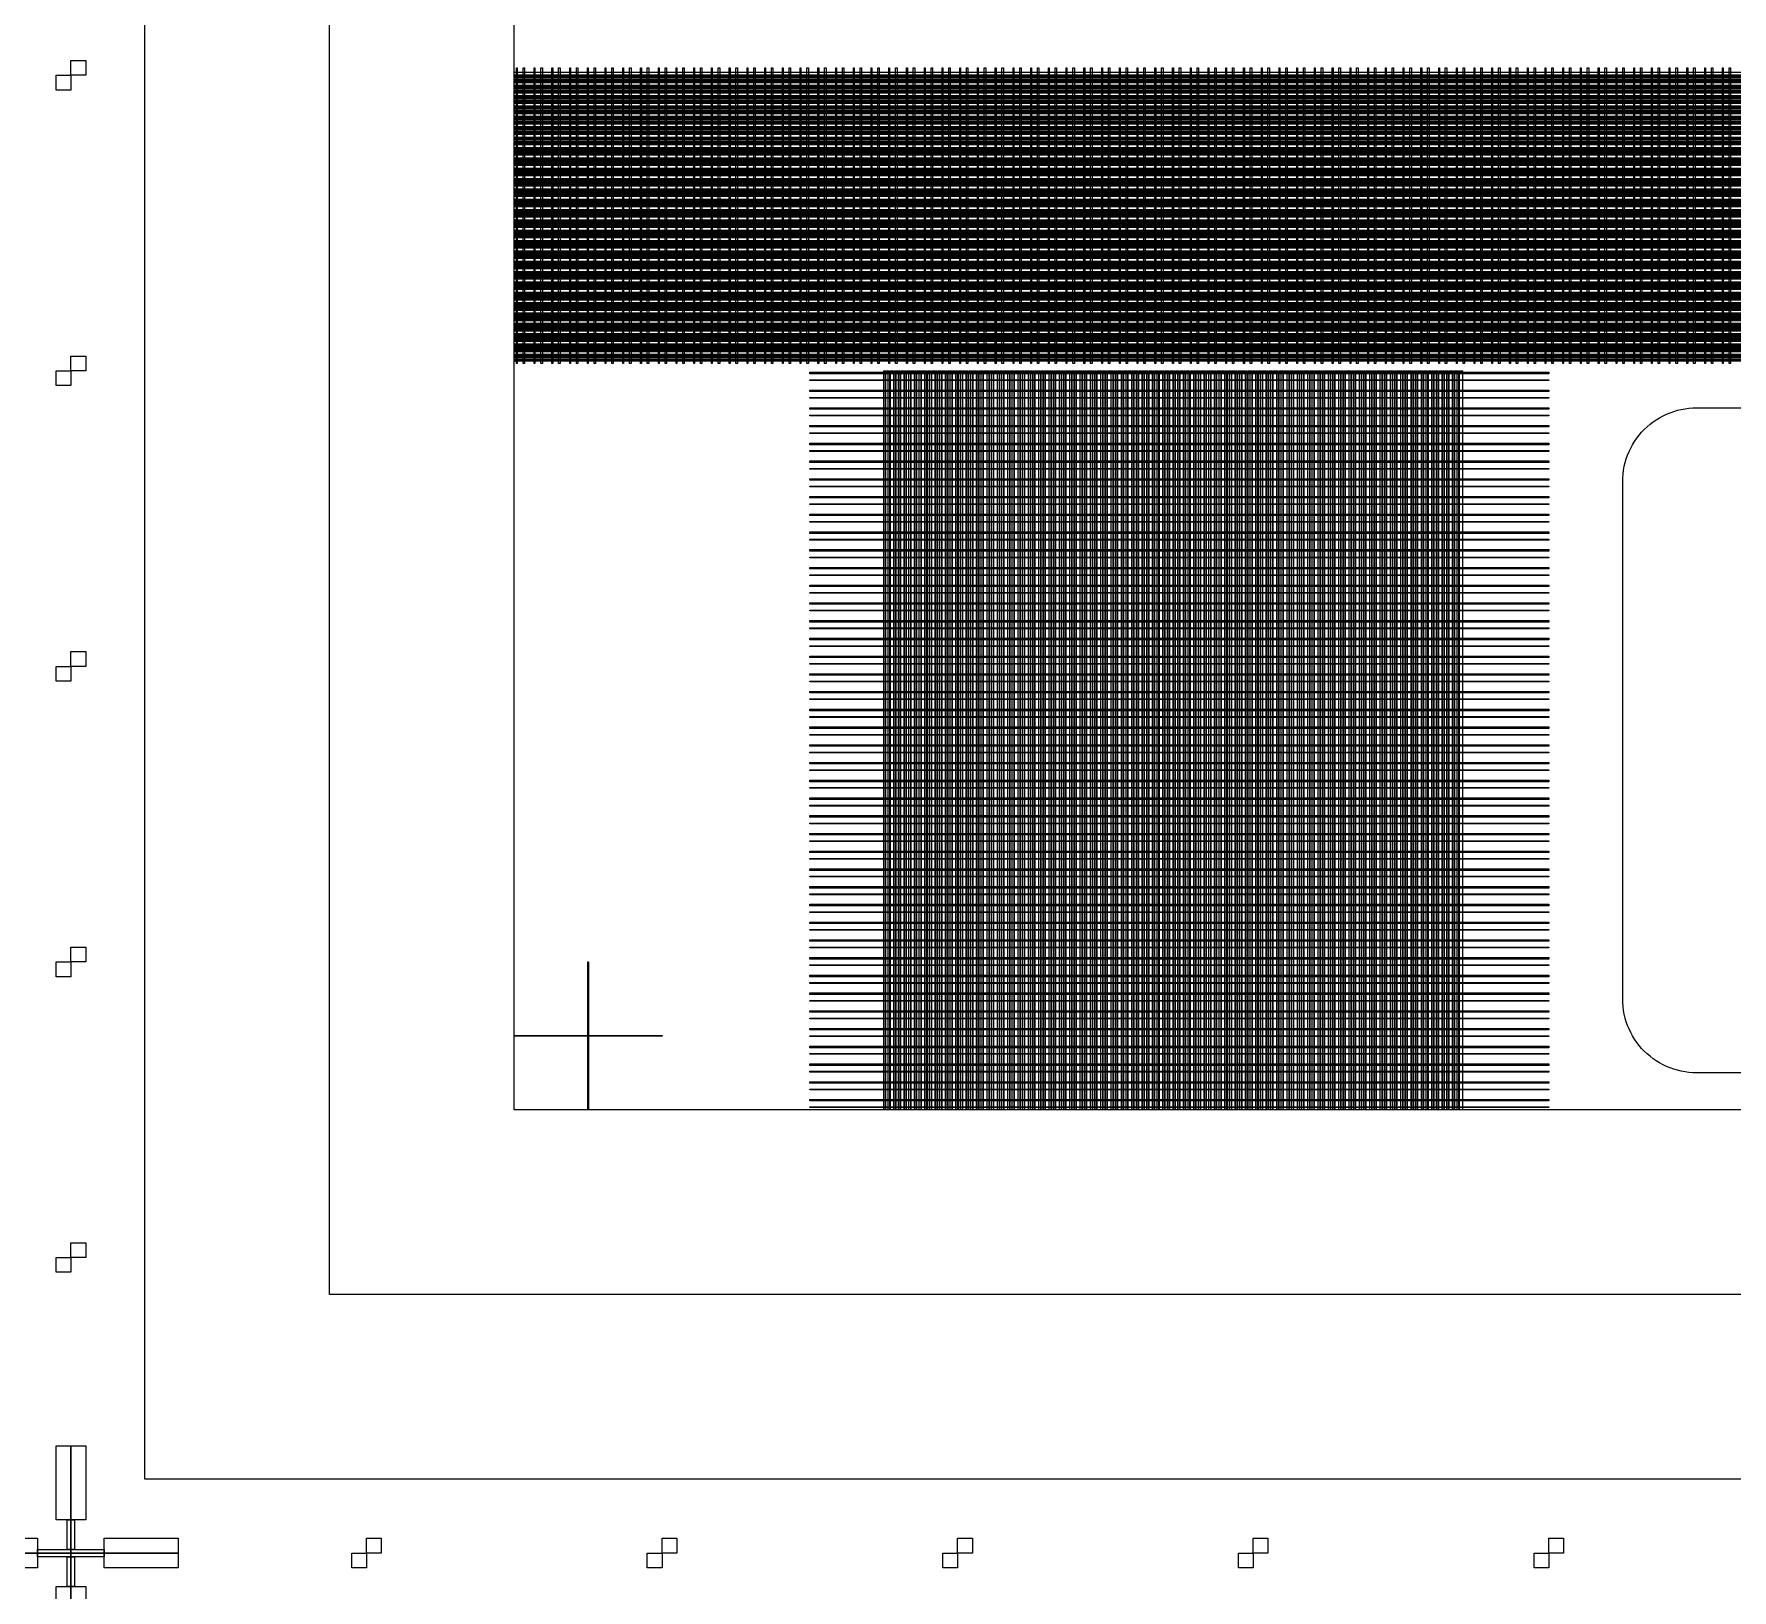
# Model space of a CAD drawing. Extents: x -50000 to 50000, y -50000 to 50000.
# Drawn here: x -14450 to -12152, y -36050 to -33944 of the extents above; entities that cross this region are included whole.
import ezdxf

# ---------------------------------------------------------------- set-up
doc = ezdxf.new("R2010")
doc.units = 0
for name, color, linetype in [('BASEMETAL', 3, 'CONTINUOUS'), ('FRAME', 14, 'CONTINUOUS'), ('MARKERS', 8, 'CONTINUOUS'), ('SECONDLAYER', 7, 'CONTINUOUS'), ('XOR', 5, 'CONTINUOUS'), ('XOR3', 15, 'CONTINUOUS')]:
    doc.layers.add(name, color=color, linetype=linetype)

# ---------------------------------------------------------------- blocks, each defined once
blk = doc.blocks.new('CHIP_JARRAY')
at = {"layer": 'BASEMETAL'}
for points in [[(500, 1900), (500, 1904.3), (6500, 1904.3), (6500, 1900)], [(500, 1897), (500, 1899), (6500, 1899), (6500, 1897)], [(500, 1894), (500, 1896.4), (6500, 1896.4), (6500, 1894)], [(500, 1891), (500, 1893), (6500, 1893), (6500, 1891)], [(500, 1886), (500, 1890.3), (6500, 1890.3), (6500, 1886)], [(500, 1883), (500, 1885), (6500, 1885), (6500, 1883)], [(500, 1880), (500, 1882.4), (6500, 1882.4), (6500, 1880)], [(500, 1877), (500, 1879), (6500, 1879), (6500, 1877)], [(500, 1872), (500, 1876.3), (6500, 1876.3), (6500, 1872)], [(500, 1869), (500, 1871), (6500, 1871), (6500, 1869)], [(500, 1866), (500, 1868.4), (6500, 1868.4), (6500, 1866)], [(500, 1863), (500, 1865), (6500, 1865), (6500, 1863)], [(500, 1858), (500, 1862.3), (6500, 1862.3), (6500, 1858)], [(500, 1855), (500, 1857), (6500, 1857), (6500, 1855)], [(500, 1852), (500, 1854.4), (6500, 1854.4), (6500, 1852)], [(500, 1849), (500, 1851), (6500, 1851), (6500, 1849)], [(500, 1844), (500, 1848.3), (6500, 1848.3), (6500, 1844)], [(500, 1841), (500, 1843), (6500, 1843), (6500, 1841)], [(500, 1838), (500, 1840.4), (6500, 1840.4), (6500, 1838)], [(500, 1835), (500, 1837), (6500, 1837), (6500, 1835)], [(500, 1830), (500, 1834.3), (6500, 1834.3), (6500, 1830)], [(500, 1827), (500, 1829), (6500, 1829), (6500, 1827)], [(500, 1824), (500, 1826.4), (6500, 1826.4), (6500, 1824)], [(500, 1821), (500, 1823), (6500, 1823), (6500, 1821)], [(500, 1816), (500, 1820.3), (6500, 1820.3), (6500, 1816)], [(500, 1813), (500, 1815), (6500, 1815), (6500, 1813)], [(500, 1810), (500, 1812.4), (6500, 1812.4), (6500, 1810)], [(500, 1807), (500, 1809), (6500, 1809), (6500, 1807)], [(500, 1802), (500, 1806.3), (6500, 1806.3), (6500, 1802)], [(500, 1799), (500, 1801), (6500, 1801), (6500, 1799)], [(500, 1796), (500, 1798.4), (6500, 1798.4), (6500, 1796)], [(500, 1793), (500, 1795), (6500, 1795), (6500, 1793)], [(500, 1788), (500, 1792.3), (6500, 1792.3), (6500, 1788)], [(500, 1785), (500, 1787), (6500, 1787), (6500, 1785)], [(500, 1782), (500, 1784.4), (6500, 1784.4), (6500, 1782)], [(500, 1779), (500, 1781), (6500, 1781), (6500, 1779)], [(500, 1774), (500, 1778.3), (6500, 1778.3), (6500, 1774)], [(500, 1771), (500, 1773), (6500, 1773), (6500, 1771)], [(500, 1768), (500, 1770.4), (6500, 1770.4), (6500, 1768)], [(500, 1765), (500, 1767), (6500, 1767), (6500, 1765)], [(500, 1760), (500, 1764.3), (6500, 1764.3), (6500, 1760)], [(500, 1757), (500, 1759), (6500, 1759), (6500, 1757)], [(500, 1754), (500, 1756.4), (6500, 1756.4), (6500, 1754)], [(500, 1751), (500, 1753), (6500, 1753), (6500, 1751)], [(500, 1746), (500, 1750.3), (6500, 1750.3), (6500, 1746)], [(500, 1743), (500, 1745), (6500, 1745), (6500, 1743)], [(500, 1740), (500, 1742.4), (6500, 1742.4), (6500, 1740)], [(500, 1737), (500, 1739), (6500, 1739), (6500, 1737)], [(500, 1732), (500, 1736.3), (6500, 1736.3), (6500, 1732)], [(500, 1729), (500, 1731), (6500, 1731), (6500, 1729)], [(500, 1726), (500, 1728.4), (6500, 1728.4), (6500, 1726)], [(500, 1723), (500, 1725), (6500, 1725), (6500, 1723)], [(500, 1718), (500, 1722.3), (6500, 1722.3), (6500, 1718)], [(500, 1715), (500, 1717), (6500, 1717), (6500, 1715)], [(500, 1712), (500, 1714.4), (6500, 1714.4), (6500, 1712)], [(500, 1709), (500, 1711), (6500, 1711), (6500, 1709)], [(500, 1704), (500, 1708.3), (6500, 1708.3), (6500, 1704)], [(500, 1701), (500, 1703), (6500, 1703), (6500, 1701)], [(500, 1698), (500, 1700.4), (6500, 1700.4), (6500, 1698)], [(500, 1695), (500, 1697), (6500, 1697), (6500, 1695)], [(500, 1690), (500, 1694.3), (6500, 1694.3), (6500, 1690)], [(500, 1687), (500, 1689), (6500, 1689), (6500, 1687)], [(500, 1684), (500, 1686.4), (6500, 1686.4), (6500, 1684)], [(500, 1681), (500, 1683), (6500, 1683), (6500, 1681)], [(500, 1676), (500, 1680.3), (6500, 1680.3), (6500, 1676)], [(500, 1673), (500, 1675), (6500, 1675), (6500, 1673)], [(500, 1670), (500, 1672.4), (6500, 1672.4), (6500, 1670)], [(500, 1667), (500, 1669), (6500, 1669), (6500, 1667)], [(500, 1662), (500, 1666.3), (6500, 1666.3), (6500, 1662)], [(500, 1659), (500, 1661), (6500, 1661), (6500, 1659)], [(500, 1656), (500, 1658.4), (6500, 1658.4), (6500, 1656)], [(500, 1653), (500, 1655), (6500, 1655), (6500, 1653)], [(500, 1648), (500, 1652.3), (6500, 1652.3), (6500, 1648)], [(500, 1645), (500, 1647), (6500, 1647), (6500, 1645)], [(500, 1642), (500, 1644.4), (6500, 1644.4), (6500, 1642)], [(500, 1639), (500, 1641), (6500, 1641), (6500, 1639)], [(500, 1634), (500, 1638.3), (6500, 1638.3), (6500, 1634)], [(500, 1631), (500, 1633), (6500, 1633), (6500, 1631)], [(500, 1628), (500, 1630.4), (6500, 1630.4), (6500, 1628)], [(500, 1625), (500, 1627), (6500, 1627), (6500, 1625)], [(500, 1620), (500, 1624.3), (6500, 1624.3), (6500, 1620)], [(500, 1617), (500, 1619), (6500, 1619), (6500, 1617)], [(500, 1614), (500, 1616.4), (6500, 1616.4), (6500, 1614)], [(500, 1611), (500, 1613), (6500, 1613), (6500, 1611)], [(500, 1606), (500, 1610.3), (6500, 1610.3), (6500, 1606)], [(500, 1603), (500, 1605), (6500, 1605), (6500, 1603)], [(500, 1600), (500, 1602.4), (6500, 1602.4), (6500, 1600)], [(500, 1597), (500, 1599), (6500, 1599), (6500, 1597)], [(500, 1592), (500, 1596.3), (6500, 1596.3), (6500, 1592)], [(500, 1589), (500, 1591), (6500, 1591), (6500, 1589)], [(500, 1586), (500, 1588.4), (6500, 1588.4), (6500, 1586)], [(500, 1583), (500, 1585), (6500, 1585), (6500, 1583)], [(500, 1578), (500, 1582.3), (6500, 1582.3), (6500, 1578)], [(500, 1575), (500, 1577), (6500, 1577), (6500, 1575)], [(500, 1572), (500, 1574.4), (6500, 1574.4), (6500, 1572)], [(500, 1569), (500, 1571), (6500, 1571), (6500, 1569)], [(500, 1564), (500, 1568.3), (6500, 1568.3), (6500, 1564)], [(500, 1561), (500, 1563), (6500, 1563), (6500, 1561)], [(500, 1558), (500, 1560.4), (6500, 1560.4), (6500, 1558)], [(500, 1555), (500, 1557), (6500, 1557), (6500, 1555)], [(500, 1550), (500, 1554.3), (6500, 1554.3), (6500, 1550)], [(500, 1547), (500, 1549), (6500, 1549), (6500, 1547)], [(500, 1544), (500, 1546.4), (6500, 1546.4), (6500, 1544)], [(500, 1541), (500, 1543), (6500, 1543), (6500, 1541)], [(500, 1536), (500, 1540.3), (6500, 1540.3), (6500, 1536)], [(500, 1533), (500, 1535), (6500, 1535), (6500, 1533)], [(500, 1530), (500, 1532.4), (6500, 1532.4), (6500, 1530)], [(500, 1527), (500, 1529), (6500, 1529), (6500, 1527)], [(500, 1522), (500, 1526.3), (6500, 1526.3), (6500, 1522)], [(500, 1519), (500, 1521), (6500, 1521), (6500, 1519)], [(500, 1516), (500, 1518.4), (6500, 1518.4), (6500, 1516)], [(500, 1513), (500, 1515), (6500, 1515), (6500, 1513)], [(1000, 500), (1000, 1500), (1002, 1500), (1002, 500)], [(1003, 500), (1003, 1500), (1005.4, 1500), (1005.4, 500)], [(1006, 500), (1006, 1500), (1008, 1500), (1008, 500)], [(1009, 500), (1009, 1500), (1013.3, 1500), (1013.3, 500)], [(1014, 500), (1014, 1500), (1016, 1500), (1016, 500)], [(1017, 500), (1017, 1500), (1019.4, 1500), (1019.4, 500)], [(1020, 500), (1020, 1500), (1022, 1500), (1022, 500)], [(1023, 500), (1023, 1500), (1027.3, 1500), (1027.3, 500)], [(1028, 500), (1028, 1500), (1030, 1500), (1030, 500)], [(1031, 500), (1031, 1500), (1033.4, 1500), (1033.4, 500)], [(1034, 500), (1034, 1500), (1036, 1500), (1036, 500)], [(1037, 500), (1037, 1500), (1041.3, 1500), (1041.3, 500)], [(1042, 500), (1042, 1500), (1044, 1500), (1044, 500)], [(1045, 500), (1045, 1500), (1047.4, 1500), (1047.4, 500)], [(1048, 500), (1048, 1500), (1050, 1500), (1050, 500)], [(1051, 500), (1051, 1500), (1055.3, 1500), (1055.3, 500)], [(1056, 500), (1056, 1500), (1058, 1500), (1058, 500)], [(1059, 500), (1059, 1500), (1061.4, 1500), (1061.4, 500)], [(1062, 500), (1062, 1500), (1064, 1500), (1064, 500)], [(1065, 500), (1065, 1500), (1069.3, 1500), (1069.3, 500)], [(1070, 500), (1070, 1500), (1072, 1500), (1072, 500)], [(1073, 500), (1073, 1500), (1075.4, 1500), (1075.4, 500)], [(1076, 500), (1076, 1500), (1078, 1500), (1078, 500)], [(1079, 500), (1079, 1500), (1083.3, 1500), (1083.3, 500)], [(1084, 500), (1084, 1500), (1086, 1500), (1086, 500)], [(1087, 500), (1087, 1500), (1089.4, 1500), (1089.4, 500)], [(1090, 500), (1090, 1500), (1092, 1500), (1092, 500)], [(1093, 500), (1093, 1500), (1097.3, 1500), (1097.3, 500)], [(1098, 500), (1098, 1500), (1100, 1500), (1100, 500)], [(1101, 500), (1101, 1500), (1103.4, 1500), (1103.4, 500)], [(1104, 500), (1104, 1500), (1106, 1500), (1106, 500)], [(1107, 500), (1107, 1500), (1111.3, 1500), (1111.3, 500)], [(1112, 500), (1112, 1500), (1114, 1500), (1114, 500)], [(1115, 500), (1115, 1500), (1117.4, 1500), (1117.4, 500)], [(1118, 500), (1118, 1500), (1120, 1500), (1120, 500)], [(1121, 500), (1121, 1500), (1125.3, 1500), (1125.3, 500)], [(1126, 500), (1126, 1500), (1128, 1500), (1128, 500)], [(1129, 500), (1129, 1500), (1131.4, 1500), (1131.4, 500)], [(1132, 500), (1132, 1500), (1134, 1500), (1134, 500)], [(1135, 500), (1135, 1500), (1139.3, 1500), (1139.3, 500)], [(1140, 500), (1140, 1500), (1142, 1500), (1142, 500)], [(1143, 500), (1143, 1500), (1145.4, 1500), (1145.4, 500)], [(1146, 500), (1146, 1500), (1148, 1500), (1148, 500)], [(1149, 500), (1149, 1500), (1153.3, 1500), (1153.3, 500)], [(1154, 500), (1154, 1500), (1156, 1500), (1156, 500)], [(1157, 500), (1157, 1500), (1159.4, 1500), (1159.4, 500)], [(1160, 500), (1160, 1500), (1162, 1500), (1162, 500)], [(1163, 500), (1163, 1500), (1167.3, 1500), (1167.3, 500)], [(1168, 500), (1168, 1500), (1170, 1500), (1170, 500)], [(1171, 500), (1171, 1500), (1173.4, 1500), (1173.4, 500)], [(1174, 500), (1174, 1500), (1176, 1500), (1176, 500)], [(1177, 500), (1177, 1500), (1181.3, 1500), (1181.3, 500)], [(1182, 500), (1182, 1500), (1184, 1500), (1184, 500)], [(1185, 500), (1185, 1500), (1187.4, 1500), (1187.4, 500)], [(1188, 500), (1188, 1500), (1190, 1500), (1190, 500)], [(1191, 500), (1191, 1500), (1195.3, 1500), (1195.3, 500)], [(1196, 500), (1196, 1500), (1198, 1500), (1198, 500)], [(1199, 500), (1199, 1500), (1201.4, 1500), (1201.4, 500)], [(1202, 500), (1202, 1500), (1204, 1500), (1204, 500)], [(1205, 500), (1205, 1500), (1209.3, 1500), (1209.3, 500)], [(1210, 500), (1210, 1500), (1212, 1500), (1212, 500)], [(1213, 500), (1213, 1500), (1215.4, 1500), (1215.4, 500)], [(1216, 500), (1216, 1500), (1218, 1500), (1218, 500)], [(1219, 500), (1219, 1500), (1223.3, 1500), (1223.3, 500)], [(1224, 500), (1224, 1500), (1226, 1500), (1226, 500)], [(1227, 500), (1227, 1500), (1229.4, 1500), (1229.4, 500)], [(1230, 500), (1230, 1500), (1232, 1500), (1232, 500)], [(1233, 500), (1233, 1500), (1237.3, 1500), (1237.3, 500)], [(1238, 500), (1238, 1500), (1240, 1500), (1240, 500)], [(1241, 500), (1241, 1500), (1243.4, 1500), (1243.4, 500)], [(1244, 500), (1244, 1500), (1246, 1500), (1246, 500)], [(1247, 500), (1247, 1500), (1251.3, 1500), (1251.3, 500)], [(1252, 500), (1252, 1500), (1254, 1500), (1254, 500)], [(1255, 500), (1255, 1500), (1257.4, 1500), (1257.4, 500)], [(1258, 500), (1258, 1500), (1260, 1500), (1260, 500)], [(1261, 500), (1261, 1500), (1265.3, 1500), (1265.3, 500)], [(1266, 500), (1266, 1500), (1268, 1500), (1268, 500)], [(1269, 500), (1269, 1500), (1271.4, 1500), (1271.4, 500)], [(1272, 500), (1272, 1500), (1274, 1500), (1274, 500)], [(1275, 500), (1275, 1500), (1279.3, 1500), (1279.3, 500)], [(1280, 500), (1280, 1500), (1282, 1500), (1282, 500)], [(1283, 500), (1283, 1500), (1285.4, 1500), (1285.4, 500)], [(1286, 500), (1286, 1500), (1288, 1500), (1288, 500)], [(1289, 500), (1289, 1500), (1293.3, 1500), (1293.3, 500)], [(1294, 500), (1294, 1500), (1296, 1500), (1296, 500)], [(1297, 500), (1297, 1500), (1299.4, 1500), (1299.4, 500)], [(1300, 500), (1300, 1500), (1302, 1500), (1302, 500)], [(1303, 500), (1303, 1500), (1307.3, 1500), (1307.3, 500)], [(1308, 500), (1308, 1500), (1310, 1500), (1310, 500)], [(1311, 500), (1311, 1500), (1313.4, 1500), (1313.4, 500)], [(1314, 500), (1314, 1500), (1316, 1500), (1316, 500)], [(1317, 500), (1317, 1500), (1321.3, 1500), (1321.3, 500)], [(1322, 500), (1322, 1500), (1324, 1500), (1324, 500)], [(1325, 500), (1325, 1500), (1327.4, 1500), (1327.4, 500)], [(1328, 500), (1328, 1500), (1330, 1500), (1330, 500)], [(1331, 500), (1331, 1500), (1335.3, 1500), (1335.3, 500)], [(1336, 500), (1336, 1500), (1338, 1500), (1338, 500)], [(1339, 500), (1339, 1500), (1341.4, 1500), (1341.4, 500)], [(1342, 500), (1342, 1500), (1344, 1500), (1344, 500)], [(1345, 500), (1345, 1500), (1349.3, 1500), (1349.3, 500)], [(1350, 500), (1350, 1500), (1352, 1500), (1352, 500)], [(1353, 500), (1353, 1500), (1355.4, 1500), (1355.4, 500)], [(1356, 500), (1356, 1500), (1358, 1500), (1358, 500)], [(1359, 500), (1359, 1500), (1363.3, 1500), (1363.3, 500)], [(1364, 500), (1364, 1500), (1366, 1500), (1366, 500)], [(1367, 500), (1367, 1500), (1369.4, 1500), (1369.4, 500)], [(1370, 500), (1370, 1500), (1372, 1500), (1372, 500)], [(1373, 500), (1373, 1500), (1377.3, 1500), (1377.3, 500)], [(1378, 500), (1378, 1500), (1380, 1500), (1380, 500)], [(1381, 500), (1381, 1500), (1383.4, 1500), (1383.4, 500)], [(1384, 500), (1384, 1500), (1386, 1500), (1386, 500)], [(1387, 500), (1387, 1500), (1391.3, 1500), (1391.3, 500)], [(1392, 500), (1392, 1500), (1394, 1500), (1394, 500)], [(1395, 500), (1395, 1500), (1397.4, 1500), (1397.4, 500)], [(1398, 500), (1398, 1500), (1400, 1500), (1400, 500)], [(1401, 500), (1401, 1500), (1405.3, 1500), (1405.3, 500)], [(1406, 500), (1406, 1500), (1408, 1500), (1408, 500)], [(1409, 500), (1409, 1500), (1411.4, 1500), (1411.4, 500)], [(1412, 500), (1412, 1500), (1414, 1500), (1414, 500)], [(1415, 500), (1415, 1500), (1419.3, 1500), (1419.3, 500)], [(1420, 500), (1420, 1500), (1422, 1500), (1422, 500)], [(1423, 500), (1423, 1500), (1425.4, 1500), (1425.4, 500)], [(1426, 500), (1426, 1500), (1428, 1500), (1428, 500)], [(1429, 500), (1429, 1500), (1433.3, 1500), (1433.3, 500)], [(1434, 500), (1434, 1500), (1436, 1500), (1436, 500)], [(1437, 500), (1437, 1500), (1439.4, 1500), (1439.4, 500)], [(1440, 500), (1440, 1500), (1442, 1500), (1442, 500)], [(1443, 500), (1443, 1500), (1447.3, 1500), (1447.3, 500)], [(1448, 500), (1448, 1500), (1450, 1500), (1450, 500)], [(1451, 500), (1451, 1500), (1453.4, 1500), (1453.4, 500)], [(1454, 500), (1454, 1500), (1456, 1500), (1456, 500)], [(1457, 500), (1457, 1500), (1461.3, 1500), (1461.3, 500)], [(1462, 500), (1462, 1500), (1464, 1500), (1464, 500)], [(1465, 500), (1465, 1500), (1467.4, 1500), (1467.4, 500)], [(1468, 500), (1468, 1500), (1470, 1500), (1470, 500)], [(1471, 500), (1471, 1500), (1475.3, 1500), (1475.3, 500)], [(1476, 500), (1476, 1500), (1478, 1500), (1478, 500)], [(1479, 500), (1479, 1500), (1481.4, 1500), (1481.4, 500)], [(1482, 500), (1482, 1500), (1484, 1500), (1484, 500)], [(1485, 500), (1485, 1500), (1489.3, 1500), (1489.3, 500)], [(1490, 500), (1490, 1500), (1492, 1500), (1492, 500)], [(1493, 500), (1493, 1500), (1495.4, 1500), (1495.4, 500)], [(1496, 500), (1496, 1500), (1498, 1500), (1498, 500)], [(1499, 500), (1499, 1500), (1503.3, 1500), (1503.3, 500)], [(1504, 500), (1504, 1500), (1506, 1500), (1506, 500)], [(1507, 500), (1507, 1500), (1509.4, 1500), (1509.4, 500)], [(1510, 500), (1510, 1500), (1512, 1500), (1512, 500)], [(1513, 500), (1513, 1500), (1517.3, 1500), (1517.3, 500)], [(1518, 500), (1518, 1500), (1520, 1500), (1520, 500)], [(1521, 500), (1521, 1500), (1523.4, 1500), (1523.4, 500)], [(1524, 500), (1524, 1500), (1526, 1500), (1526, 500)], [(1527, 500), (1527, 1500), (1531.3, 1500), (1531.3, 500)], [(1532, 500), (1532, 1500), (1534, 1500), (1534, 500)], [(1535, 500), (1535, 1500), (1537.4, 1500), (1537.4, 500)], [(1538, 500), (1538, 1500), (1540, 1500), (1540, 500)], [(1541, 500), (1541, 1500), (1545.3, 1500), (1545.3, 500)], [(1546, 500), (1546, 1500), (1548, 1500), (1548, 500)], [(1549, 500), (1549, 1500), (1551.4, 1500), (1551.4, 500)], [(1552, 500), (1552, 1500), (1554, 1500), (1554, 500)], [(1555, 500), (1555, 1500), (1559.3, 1500), (1559.3, 500)], [(1560, 500), (1560, 1500), (1562, 1500), (1562, 500)], [(1563, 500), (1563, 1500), (1565.4, 1500), (1565.4, 500)], [(1566, 500), (1566, 1500), (1568, 1500), (1568, 500)], [(1569, 500), (1569, 1500), (1573.3, 1500), (1573.3, 500)], [(1574, 500), (1574, 1500), (1576, 1500), (1576, 500)], [(1577, 500), (1577, 1500), (1579.4, 1500), (1579.4, 500)], [(1580, 500), (1580, 1500), (1582, 1500), (1582, 500)], [(1583, 500), (1583, 1500), (1587.3, 1500), (1587.3, 500)], [(1588, 500), (1588, 1500), (1590, 1500), (1590, 500)], [(1591, 500), (1591, 1500), (1593.4, 1500), (1593.4, 500)], [(1594, 500), (1594, 1500), (1596, 1500), (1596, 500)], [(1597, 500), (1597, 1500), (1601.3, 1500), (1601.3, 500)], [(1602, 500), (1602, 1500), (1604, 1500), (1604, 500)], [(1605, 500), (1605, 1500), (1607.4, 1500), (1607.4, 500)], [(1608, 500), (1608, 1500), (1610, 1500), (1610, 500)], [(1611, 500), (1611, 1500), (1615.3, 1500), (1615.3, 500)], [(1616, 500), (1616, 1500), (1618, 1500), (1618, 500)], [(1619, 500), (1619, 1500), (1621.4, 1500), (1621.4, 500)], [(1622, 500), (1622, 1500), (1624, 1500), (1624, 500)], [(1625, 500), (1625, 1500), (1629.3, 1500), (1629.3, 500)], [(1630, 500), (1630, 1500), (1632, 1500), (1632, 500)], [(1633, 500), (1633, 1500), (1635.4, 1500), (1635.4, 500)], [(1636, 500), (1636, 1500), (1638, 1500), (1638, 500)], [(1639, 500), (1639, 1500), (1643.3, 1500), (1643.3, 500)], [(1644, 500), (1644, 1500), (1646, 1500), (1646, 500)], [(1647, 500), (1647, 1500), (1649.4, 1500), (1649.4, 500)], [(1650, 500), (1650, 1500), (1652, 1500), (1652, 500)], [(1653, 500), (1653, 1500), (1657.3, 1500), (1657.3, 500)], [(1658, 500), (1658, 1500), (1660, 1500), (1660, 500)], [(1661, 500), (1661, 1500), (1663.4, 1500), (1663.4, 500)], [(1664, 500), (1664, 1500), (1666, 1500), (1666, 500)], [(1667, 500), (1667, 1500), (1671.3, 1500), (1671.3, 500)], [(1672, 500), (1672, 1500), (1674, 1500), (1674, 500)], [(1675, 500), (1675, 1500), (1677.4, 1500), (1677.4, 500)], [(1678, 500), (1678, 1500), (1680, 1500), (1680, 500)], [(1681, 500), (1681, 1500), (1685.3, 1500), (1685.3, 500)], [(1686, 500), (1686, 1500), (1688, 1500), (1688, 500)], [(1689, 500), (1689, 1500), (1691.4, 1500), (1691.4, 500)], [(1692, 500), (1692, 1500), (1694, 1500), (1694, 500)], [(1695, 500), (1695, 1500), (1699.3, 1500), (1699.3, 500)], [(1700, 500), (1700, 1500), (1702, 1500), (1702, 500)], [(1703, 500), (1703, 1500), (1705.4, 1500), (1705.4, 500)], [(1706, 500), (1706, 1500), (1708, 1500), (1708, 500)], [(1709, 500), (1709, 1500), (1713.3, 1500), (1713.3, 500)], [(1714, 500), (1714, 1500), (1716, 1500), (1716, 500)], [(1717, 500), (1717, 1500), (1719.4, 1500), (1719.4, 500)], [(1720, 500), (1720, 1500), (1722, 1500), (1722, 500)], [(1723, 500), (1723, 1500), (1727.3, 1500), (1727.3, 500)], [(1728, 500), (1728, 1500), (1730, 1500), (1730, 500)], [(1731, 500), (1731, 1500), (1733.4, 1500), (1733.4, 500)], [(1734, 500), (1734, 1500), (1736, 1500), (1736, 500)], [(1737, 500), (1737, 1500), (1741.3, 1500), (1741.3, 500)], [(1742, 500), (1742, 1500), (1744, 1500), (1744, 500)], [(1745, 500), (1745, 1500), (1747.4, 1500), (1747.4, 500)], [(1748, 500), (1748, 1500), (1750, 1500), (1750, 500)], [(1751, 500), (1751, 1500), (1755.3, 1500), (1755.3, 500)], [(1756, 500), (1756, 1500), (1758, 1500), (1758, 500)], [(1759, 500), (1759, 1500), (1761.4, 1500), (1761.4, 500)], [(1762, 500), (1762, 1500), (1764, 1500), (1764, 500)], [(1765, 500), (1765, 1500), (1769.3, 1500), (1769.3, 500)], [(1770, 500), (1770, 1500), (1772, 1500), (1772, 500)], [(1773, 500), (1773, 1500), (1775.4, 1500), (1775.4, 500)], [(1776, 500), (1776, 1500), (1778, 1500), (1778, 500)], [(1779, 500), (1779, 1500), (1783.3, 1500), (1783.3, 500)]]:
    blk.add_lwpolyline(points, close=True, dxfattribs=at)
blk.add_lwpolyline([(2300, 550), (2100, 550), (2094.766, 550.137), (2089.547, 550.548), (2084.357, 551.231), (2079.209, 552.185), (2074.118, 553.407), (2069.098, 554.894), (2064.163, 556.642), (2059.326, 558.645), (2054.601, 560.899), (2050, 563.397), (2045.536, 566.133), (2041.221, 569.098), (2037.068, 572.285), (2033.087, 575.686), (2029.289, 579.289), (2025.686, 583.087), (2022.285, 587.068), (2019.098, 591.221), (2016.133, 595.536), (2013.397, 600), (2010.899, 604.601), (2008.645, 609.326), (2006.642, 614.163), (2004.894, 619.098), (2003.407, 624.118), (2002.185, 629.209), (2001.231, 634.357), (2000.548, 639.547), (2000.137, 644.766), (2000, 650), (2000, 1350), (2000.137, 1355.234), (2000.548, 1360.453), (2001.231, 1365.643), (2002.185, 1370.791), (2003.407, 1375.882), (2004.894, 1380.902), (2006.642, 1385.837), (2008.645, 1390.674), (2010.899, 1395.399), (2013.397, 1400), (2016.133, 1404.464), (2019.098, 1408.779), (2022.285, 1412.932), (2025.686, 1416.913), (2029.289, 1420.711), (2033.087, 1424.314), (2037.068, 1427.715), (2041.221, 1430.902), (2045.536, 1433.867), (2050, 1436.603), (2054.601, 1439.101), (2059.326, 1441.355), (2064.163, 1443.358), (2069.098, 1445.106), (2074.118, 1446.593), (2079.209, 1447.815), (2084.357, 1448.769), (2089.547, 1449.452), (2094.766, 1449.863), (2100, 1450), (2300, 1450)], dxfattribs=at)
at = {"layer": 'FRAME'}
for points in [[(0, 0), (0, 7000), (7000, 7000), (7000, 0)], [(500, 500), (500, 6500), (6500, 6500), (6500, 500)]]:
    blk.add_lwpolyline(points, close=True, dxfattribs=at)
at = {"layer": 'MARKERS'}
for points in [[(599.5, 600.5), (599.5, 700), (600.5, 700), (600.5, 600.5)], [(500, 599.5), (500, 600.5), (700, 600.5), (700, 599.5)], [(599.5, 500), (599.5, 599.5), (600.5, 599.5), (600.5, 500)]]:
    blk.add_lwpolyline(points, close=True, dxfattribs=at)
at = {"layer": 'SECONDLAYER'}
for points in [[(503, 1510), (503, 1910), (504, 1910), (504, 1510)], [(512, 1510), (512, 1910), (514, 1910), (514, 1510)], [(527, 1510), (527, 1910), (528, 1910), (528, 1510)], [(536, 1510), (536, 1910), (538, 1910), (538, 1510)], [(551, 1510), (551, 1910), (552, 1910), (552, 1510)], [(560, 1510), (560, 1910), (562, 1910), (562, 1510)], [(575, 1510), (575, 1910), (576, 1910), (576, 1510)], [(584, 1510), (584, 1910), (586, 1910), (586, 1510)], [(599, 1510), (599, 1910), (600, 1910), (600, 1510)], [(608, 1510), (608, 1910), (610, 1910), (610, 1510)], [(623, 1510), (623, 1910), (624, 1910), (624, 1510)], [(632, 1510), (632, 1910), (634, 1910), (634, 1510)], [(647, 1510), (647, 1910), (648, 1910), (648, 1510)], [(656, 1510), (656, 1910), (658, 1910), (658, 1510)], [(671, 1510), (671, 1910), (672, 1910), (672, 1510)], [(680, 1510), (680, 1910), (682, 1910), (682, 1510)], [(695, 1510), (695, 1910), (696, 1910), (696, 1510)], [(704, 1510), (704, 1910), (706, 1910), (706, 1510)], [(719, 1510), (719, 1910), (720, 1910), (720, 1510)], [(728, 1510), (728, 1910), (730, 1910), (730, 1510)], [(743, 1510), (743, 1910), (744, 1910), (744, 1510)], [(752, 1510), (752, 1910), (754, 1910), (754, 1510)], [(767, 1510), (767, 1910), (768, 1910), (768, 1510)], [(776, 1510), (776, 1910), (778, 1910), (778, 1510)], [(791, 1510), (791, 1910), (792, 1910), (792, 1510)], [(800, 1510), (800, 1910), (802, 1910), (802, 1510)], [(815, 1510), (815, 1910), (816, 1910), (816, 1510)], [(824, 1510), (824, 1910), (826, 1910), (826, 1510)], [(839, 1510), (839, 1910), (840, 1910), (840, 1510)], [(848, 1510), (848, 1910), (850, 1910), (850, 1510)], [(863, 1510), (863, 1910), (864, 1910), (864, 1510)], [(872, 1510), (872, 1910), (874, 1910), (874, 1510)], [(887, 1510), (887, 1910), (888, 1910), (888, 1510)], [(896, 1510), (896, 1910), (898, 1910), (898, 1510)], [(911, 1510), (911, 1910), (912, 1910), (912, 1510)], [(920, 1510), (920, 1910), (922, 1910), (922, 1510)], [(935, 1510), (935, 1910), (936, 1910), (936, 1510)], [(944, 1510), (944, 1910), (946, 1910), (946, 1510)], [(959, 1510), (959, 1910), (960, 1910), (960, 1510)], [(968, 1510), (968, 1910), (970, 1910), (970, 1510)], [(983, 1510), (983, 1910), (984, 1910), (984, 1510)], [(992, 1510), (992, 1910), (994, 1910), (994, 1510)], [(1007, 1510), (1007, 1910), (1008, 1910), (1008, 1510)], [(1016, 1510), (1016, 1910), (1018, 1910), (1018, 1510)], [(1031, 1510), (1031, 1910), (1032, 1910), (1032, 1510)], [(1040, 1510), (1040, 1910), (1042, 1910), (1042, 1510)], [(1055, 1510), (1055, 1910), (1056, 1910), (1056, 1510)], [(1064, 1510), (1064, 1910), (1066, 1910), (1066, 1510)], [(1079, 1510), (1079, 1910), (1080, 1910), (1080, 1510)], [(1088, 1510), (1088, 1910), (1090, 1910), (1090, 1510)], [(1103, 1510), (1103, 1910), (1104, 1910), (1104, 1510)], [(1112, 1510), (1112, 1910), (1114, 1910), (1114, 1510)], [(1127, 1510), (1127, 1910), (1128, 1910), (1128, 1510)], [(1136, 1510), (1136, 1910), (1138, 1910), (1138, 1510)], [(1151, 1510), (1151, 1910), (1152, 1910), (1152, 1510)], [(1160, 1510), (1160, 1910), (1162, 1910), (1162, 1510)], [(1175, 1510), (1175, 1910), (1176, 1910), (1176, 1510)], [(1184, 1510), (1184, 1910), (1186, 1910), (1186, 1510)], [(1199, 1510), (1199, 1910), (1200, 1910), (1200, 1510)], [(1208, 1510), (1208, 1910), (1210, 1910), (1210, 1510)], [(1223, 1510), (1223, 1910), (1224, 1910), (1224, 1510)], [(1232, 1510), (1232, 1910), (1234, 1910), (1234, 1510)], [(1247, 1510), (1247, 1910), (1248, 1910), (1248, 1510)], [(1256, 1510), (1256, 1910), (1258, 1910), (1258, 1510)], [(1271, 1510), (1271, 1910), (1272, 1910), (1272, 1510)], [(1280, 1510), (1280, 1910), (1282, 1910), (1282, 1510)], [(1295, 1510), (1295, 1910), (1296, 1910), (1296, 1510)], [(1304, 1510), (1304, 1910), (1306, 1910), (1306, 1510)], [(1319, 1510), (1319, 1910), (1320, 1910), (1320, 1510)], [(1328, 1510), (1328, 1910), (1330, 1910), (1330, 1510)], [(1343, 1510), (1343, 1910), (1344, 1910), (1344, 1510)], [(1352, 1510), (1352, 1910), (1354, 1910), (1354, 1510)], [(1367, 1510), (1367, 1910), (1368, 1910), (1368, 1510)], [(1376, 1510), (1376, 1910), (1378, 1910), (1378, 1510)], [(1391, 1510), (1391, 1910), (1392, 1910), (1392, 1510)], [(1400, 1510), (1400, 1910), (1402, 1910), (1402, 1510)], [(1415, 1510), (1415, 1910), (1416, 1910), (1416, 1510)], [(1424, 1510), (1424, 1910), (1426, 1910), (1426, 1510)], [(1439, 1510), (1439, 1910), (1440, 1910), (1440, 1510)], [(1448, 1510), (1448, 1910), (1450, 1910), (1450, 1510)], [(1463, 1510), (1463, 1910), (1464, 1910), (1464, 1510)], [(1472, 1510), (1472, 1910), (1474, 1910), (1474, 1510)], [(1487, 1510), (1487, 1910), (1488, 1910), (1488, 1510)], [(1496, 1510), (1496, 1910), (1498, 1910), (1498, 1510)], [(1511, 1510), (1511, 1910), (1512, 1910), (1512, 1510)], [(1520, 1510), (1520, 1910), (1522, 1910), (1522, 1510)], [(1535, 1510), (1535, 1910), (1536, 1910), (1536, 1510)], [(1544, 1510), (1544, 1910), (1546, 1910), (1546, 1510)], [(1559, 1510), (1559, 1910), (1560, 1910), (1560, 1510)], [(1568, 1510), (1568, 1910), (1570, 1910), (1570, 1510)], [(1583, 1510), (1583, 1910), (1584, 1910), (1584, 1510)], [(1592, 1510), (1592, 1910), (1594, 1910), (1594, 1510)], [(1607, 1510), (1607, 1910), (1608, 1910), (1608, 1510)], [(1616, 1510), (1616, 1910), (1618, 1910), (1618, 1510)], [(1631, 1510), (1631, 1910), (1632, 1910), (1632, 1510)], [(1640, 1510), (1640, 1910), (1642, 1910), (1642, 1510)], [(1655, 1510), (1655, 1910), (1656, 1910), (1656, 1510)], [(1664, 1510), (1664, 1910), (1666, 1910), (1666, 1510)], [(1679, 1510), (1679, 1910), (1680, 1910), (1680, 1510)], [(1688, 1510), (1688, 1910), (1690, 1910), (1690, 1510)], [(1703, 1510), (1703, 1910), (1704, 1910), (1704, 1510)], [(1712, 1510), (1712, 1910), (1714, 1910), (1714, 1510)], [(1727, 1510), (1727, 1910), (1728, 1910), (1728, 1510)], [(1736, 1510), (1736, 1910), (1738, 1910), (1738, 1510)], [(1751, 1510), (1751, 1910), (1752, 1910), (1752, 1510)], [(1760, 1510), (1760, 1910), (1762, 1910), (1762, 1510)], [(1775, 1510), (1775, 1910), (1776, 1910), (1776, 1510)], [(1784, 1510), (1784, 1910), (1786, 1910), (1786, 1510)], [(1799, 1510), (1799, 1910), (1800, 1910), (1800, 1510)], [(1808, 1510), (1808, 1910), (1810, 1910), (1810, 1510)], [(1823, 1510), (1823, 1910), (1824, 1910), (1824, 1510)], [(1832, 1510), (1832, 1910), (1834, 1910), (1834, 1510)], [(1847, 1510), (1847, 1910), (1848, 1910), (1848, 1510)], [(1856, 1510), (1856, 1910), (1858, 1910), (1858, 1510)], [(1871, 1510), (1871, 1910), (1872, 1910), (1872, 1510)], [(1880, 1510), (1880, 1910), (1882, 1910), (1882, 1510)], [(1895, 1510), (1895, 1910), (1896, 1910), (1896, 1510)], [(1904, 1510), (1904, 1910), (1906, 1910), (1906, 1510)], [(1919, 1510), (1919, 1910), (1920, 1910), (1920, 1510)], [(1928, 1510), (1928, 1910), (1930, 1910), (1930, 1510)], [(1943, 1510), (1943, 1910), (1944, 1910), (1944, 1510)], [(1952, 1510), (1952, 1910), (1954, 1910), (1954, 1510)], [(1967, 1510), (1967, 1910), (1968, 1910), (1968, 1510)], [(1976, 1510), (1976, 1910), (1978, 1910), (1978, 1510)], [(1991, 1510), (1991, 1910), (1992, 1910), (1992, 1510)], [(2000, 1510), (2000, 1910), (2002, 1910), (2002, 1510)], [(2015, 1510), (2015, 1910), (2016, 1910), (2016, 1510)], [(2024, 1510), (2024, 1910), (2026, 1910), (2026, 1510)], [(2039, 1510), (2039, 1910), (2040, 1910), (2040, 1510)], [(2048, 1510), (2048, 1910), (2050, 1910), (2050, 1510)], [(2063, 1510), (2063, 1910), (2064, 1910), (2064, 1510)], [(2072, 1510), (2072, 1910), (2074, 1910), (2074, 1510)], [(2087, 1510), (2087, 1910), (2088, 1910), (2088, 1510)], [(2096, 1510), (2096, 1910), (2098, 1910), (2098, 1510)], [(2111, 1510), (2111, 1910), (2112, 1910), (2112, 1510)], [(2120, 1510), (2120, 1910), (2122, 1910), (2122, 1510)], [(2135, 1510), (2135, 1910), (2136, 1910), (2136, 1510)], [(2144, 1510), (2144, 1910), (2146, 1910), (2146, 1510)], [(900, 1496), (900, 1498), (1900, 1498), (1900, 1496)], [(900, 1487), (900, 1488), (1900, 1488), (1900, 1487)], [(900, 1472), (900, 1474), (1900, 1474), (1900, 1472)], [(900, 1463), (900, 1464), (1900, 1464), (1900, 1463)], [(900, 1448), (900, 1450), (1900, 1450), (1900, 1448)], [(900, 1439), (900, 1440), (1900, 1440), (1900, 1439)], [(900, 1424), (900, 1426), (1900, 1426), (1900, 1424)], [(900, 1415), (900, 1416), (1900, 1416), (1900, 1415)], [(900, 1400), (900, 1402), (1900, 1402), (1900, 1400)], [(900, 1391), (900, 1392), (1900, 1392), (1900, 1391)], [(900, 1376), (900, 1378), (1900, 1378), (1900, 1376)], [(900, 1367), (900, 1368), (1900, 1368), (1900, 1367)], [(900, 1352), (900, 1354), (1900, 1354), (1900, 1352)], [(900, 1343), (900, 1344), (1900, 1344), (1900, 1343)], [(900, 1328), (900, 1330), (1900, 1330), (1900, 1328)], [(900, 1319), (900, 1320), (1900, 1320), (1900, 1319)], [(900, 1304), (900, 1306), (1900, 1306), (1900, 1304)], [(900, 1295), (900, 1296), (1900, 1296), (1900, 1295)], [(900, 1280), (900, 1282), (1900, 1282), (1900, 1280)], [(900, 1271), (900, 1272), (1900, 1272), (1900, 1271)], [(900, 1256), (900, 1258), (1900, 1258), (1900, 1256)], [(900, 1247), (900, 1248), (1900, 1248), (1900, 1247)], [(900, 1232), (900, 1234), (1900, 1234), (1900, 1232)], [(900, 1223), (900, 1224), (1900, 1224), (1900, 1223)], [(900, 1208), (900, 1210), (1900, 1210), (1900, 1208)], [(900, 1199), (900, 1200), (1900, 1200), (1900, 1199)], [(900, 1184), (900, 1186), (1900, 1186), (1900, 1184)], [(900, 1175), (900, 1176), (1900, 1176), (1900, 1175)], [(900, 1160), (900, 1162), (1900, 1162), (1900, 1160)], [(900, 1151), (900, 1152), (1900, 1152), (1900, 1151)], [(900, 1136), (900, 1138), (1900, 1138), (1900, 1136)], [(900, 1127), (900, 1128), (1900, 1128), (1900, 1127)], [(900, 1112), (900, 1114), (1900, 1114), (1900, 1112)], [(900, 1103), (900, 1104), (1900, 1104), (1900, 1103)], [(900, 1088), (900, 1090), (1900, 1090), (1900, 1088)], [(900, 1079), (900, 1080), (1900, 1080), (1900, 1079)], [(900, 1064), (900, 1066), (1900, 1066), (1900, 1064)], [(900, 1055), (900, 1056), (1900, 1056), (1900, 1055)], [(900, 1040), (900, 1042), (1900, 1042), (1900, 1040)], [(900, 1031), (900, 1032), (1900, 1032), (1900, 1031)], [(900, 1016), (900, 1018), (1900, 1018), (1900, 1016)], [(900, 1007), (900, 1008), (1900, 1008), (1900, 1007)], [(900, 992), (900, 994), (1900, 994), (1900, 992)], [(900, 983), (900, 984), (1900, 984), (1900, 983)], [(900, 968), (900, 970), (1900, 970), (1900, 968)], [(900, 959), (900, 960), (1900, 960), (1900, 959)], [(900, 944), (900, 946), (1900, 946), (1900, 944)], [(900, 935), (900, 936), (1900, 936), (1900, 935)], [(900, 920), (900, 922), (1900, 922), (1900, 920)], [(900, 911), (900, 912), (1900, 912), (1900, 911)], [(900, 896), (900, 898), (1900, 898), (1900, 896)], [(900, 887), (900, 888), (1900, 888), (1900, 887)], [(900, 872), (900, 874), (1900, 874), (1900, 872)], [(900, 863), (900, 864), (1900, 864), (1900, 863)], [(900, 848), (900, 850), (1900, 850), (1900, 848)], [(900, 839), (900, 840), (1900, 840), (1900, 839)], [(900, 824), (900, 826), (1900, 826), (1900, 824)], [(900, 815), (900, 816), (1900, 816), (1900, 815)], [(900, 800), (900, 802), (1900, 802), (1900, 800)], [(900, 791), (900, 792), (1900, 792), (1900, 791)], [(900, 776), (900, 778), (1900, 778), (1900, 776)], [(900, 767), (900, 768), (1900, 768), (1900, 767)], [(900, 752), (900, 754), (1900, 754), (1900, 752)], [(900, 743), (900, 744), (1900, 744), (1900, 743)], [(900, 728), (900, 730), (1900, 730), (1900, 728)], [(900, 719), (900, 720), (1900, 720), (1900, 719)], [(900, 704), (900, 706), (1900, 706), (1900, 704)], [(900, 695), (900, 696), (1900, 696), (1900, 695)], [(900, 680), (900, 682), (1900, 682), (1900, 680)], [(900, 671), (900, 672), (1900, 672), (1900, 671)], [(900, 656), (900, 658), (1900, 658), (1900, 656)], [(900, 647), (900, 648), (1900, 648), (1900, 647)], [(900, 632), (900, 634), (1900, 634), (1900, 632)], [(900, 623), (900, 624), (1900, 624), (1900, 623)], [(900, 608), (900, 610), (1900, 610), (1900, 608)], [(900, 599), (900, 600), (1900, 600), (1900, 599)], [(900, 584), (900, 586), (1900, 586), (1900, 584)], [(900, 575), (900, 576), (1900, 576), (1900, 575)], [(900, 560), (900, 562), (1900, 562), (1900, 560)], [(900, 551), (900, 552), (1900, 552), (1900, 551)], [(900, 536), (900, 538), (1900, 538), (1900, 536)], [(900, 527), (900, 528), (1900, 528), (1900, 527)], [(900, 512), (900, 514), (1900, 514), (1900, 512)], [(900, 503), (900, 504), (1900, 504), (1900, 503)]]:
    blk.add_lwpolyline(points, close=True, dxfattribs=at)
at = {"layer": 'XOR3'}
blk.add_lwpolyline([(250, 250), (250, 6750), (6750, 6750), (6750, 250)], close=True, dxfattribs=at)
blk = doc.blocks.new('DICINGBORDER')
at = {"layer": 'XOR'}
for points in [[(0, 7195), (0, 7200), (45, 7200), (45, 7195)], [(0, 7155), (0, 7195), (5, 7195), (5, 7155)], [(45, 7180), (45, 7200), (145, 7200), (145, 7180)], [(380, 7180), (380, 7200), (400, 7200), (400, 7180)], [(780, 7180), (780, 7200), (800, 7200), (800, 7180)], [(1180, 7180), (1180, 7200), (1200, 7200), (1200, 7180)], [(1580, 7180), (1580, 7200), (1600, 7200), (1600, 7180)], [(1980, 7180), (1980, 7200), (2000, 7200), (2000, 7180)], [(7055, 7180), (7055, 7200), (7155, 7200), (7155, 7180)], [(7155, 7195), (7155, 7200), (7200, 7200), (7200, 7195)], [(7195, 7155), (7195, 7195), (7200, 7195), (7200, 7155)], [(0, 7055), (0, 7155), (20, 7155), (20, 7055)], [(7180, 7055), (7180, 7155), (7200, 7155), (7200, 7055)], [(0, 2000), (0, 2020), (20, 2020), (20, 2000)], [(7180, 1980), (7180, 2000), (7200, 2000), (7200, 1980)], [(0, 1600), (0, 1620), (20, 1620), (20, 1600)], [(7180, 1580), (7180, 1600), (7200, 1600), (7200, 1580)], [(0, 1200), (0, 1220), (20, 1220), (20, 1200)], [(7180, 1180), (7180, 1200), (7200, 1200), (7200, 1180)], [(0, 800), (0, 820), (20, 820), (20, 800)], [(7180, 780), (7180, 800), (7200, 800), (7200, 780)], [(0, 400), (0, 420), (20, 420), (20, 400)], [(7180, 380), (7180, 400), (7200, 400), (7200, 380)], [(0, 45), (0, 145), (20, 145), (20, 45)], [(7180, 45), (7180, 145), (7200, 145), (7200, 45)], [(0, 5), (0, 45), (5, 45), (5, 5)], [(7195, 5), (7195, 45), (7200, 45), (7200, 5)], [(0, 0), (0, 5), (45, 5), (45, 0)], [(45, 0), (45, 20), (145, 20), (145, 0)], [(400, 0), (400, 20), (420, 20), (420, 0)], [(800, 0), (800, 20), (820, 20), (820, 0)], [(1200, 0), (1200, 20), (1220, 20), (1220, 0)], [(1600, 0), (1600, 20), (1620, 20), (1620, 0)], [(2000, 0), (2000, 20), (2020, 20), (2020, 0)], [(7055, 0), (7055, 20), (7155, 20), (7155, 0)], [(7155, 0), (7155, 5), (7200, 5), (7200, 0)]]:
    blk.add_lwpolyline(points, close=True, dxfattribs=at)

msp = doc.modelspace()

# ---------------------------------------------------------------- linework, layer by layer
at = {"layer": 'FRAME'}
for radius in [50000, 49000]:
    msp.add_circle((0, 0), radius, dxfattribs=at)

# ---------------------------------------------------------------- block references
for name, p in [('DICINGBORDER', (-21600, -36000)), ('DICINGBORDER', (-14400, -36000)), ('CHIP_JARRAY', (-14300, -35900)), ('DICINGBORDER', (-21600, -43200)), ('DICINGBORDER', (-14400, -43200))]:
    msp.add_blockref(name, p)

doc.saveas('drawing.dxf')
